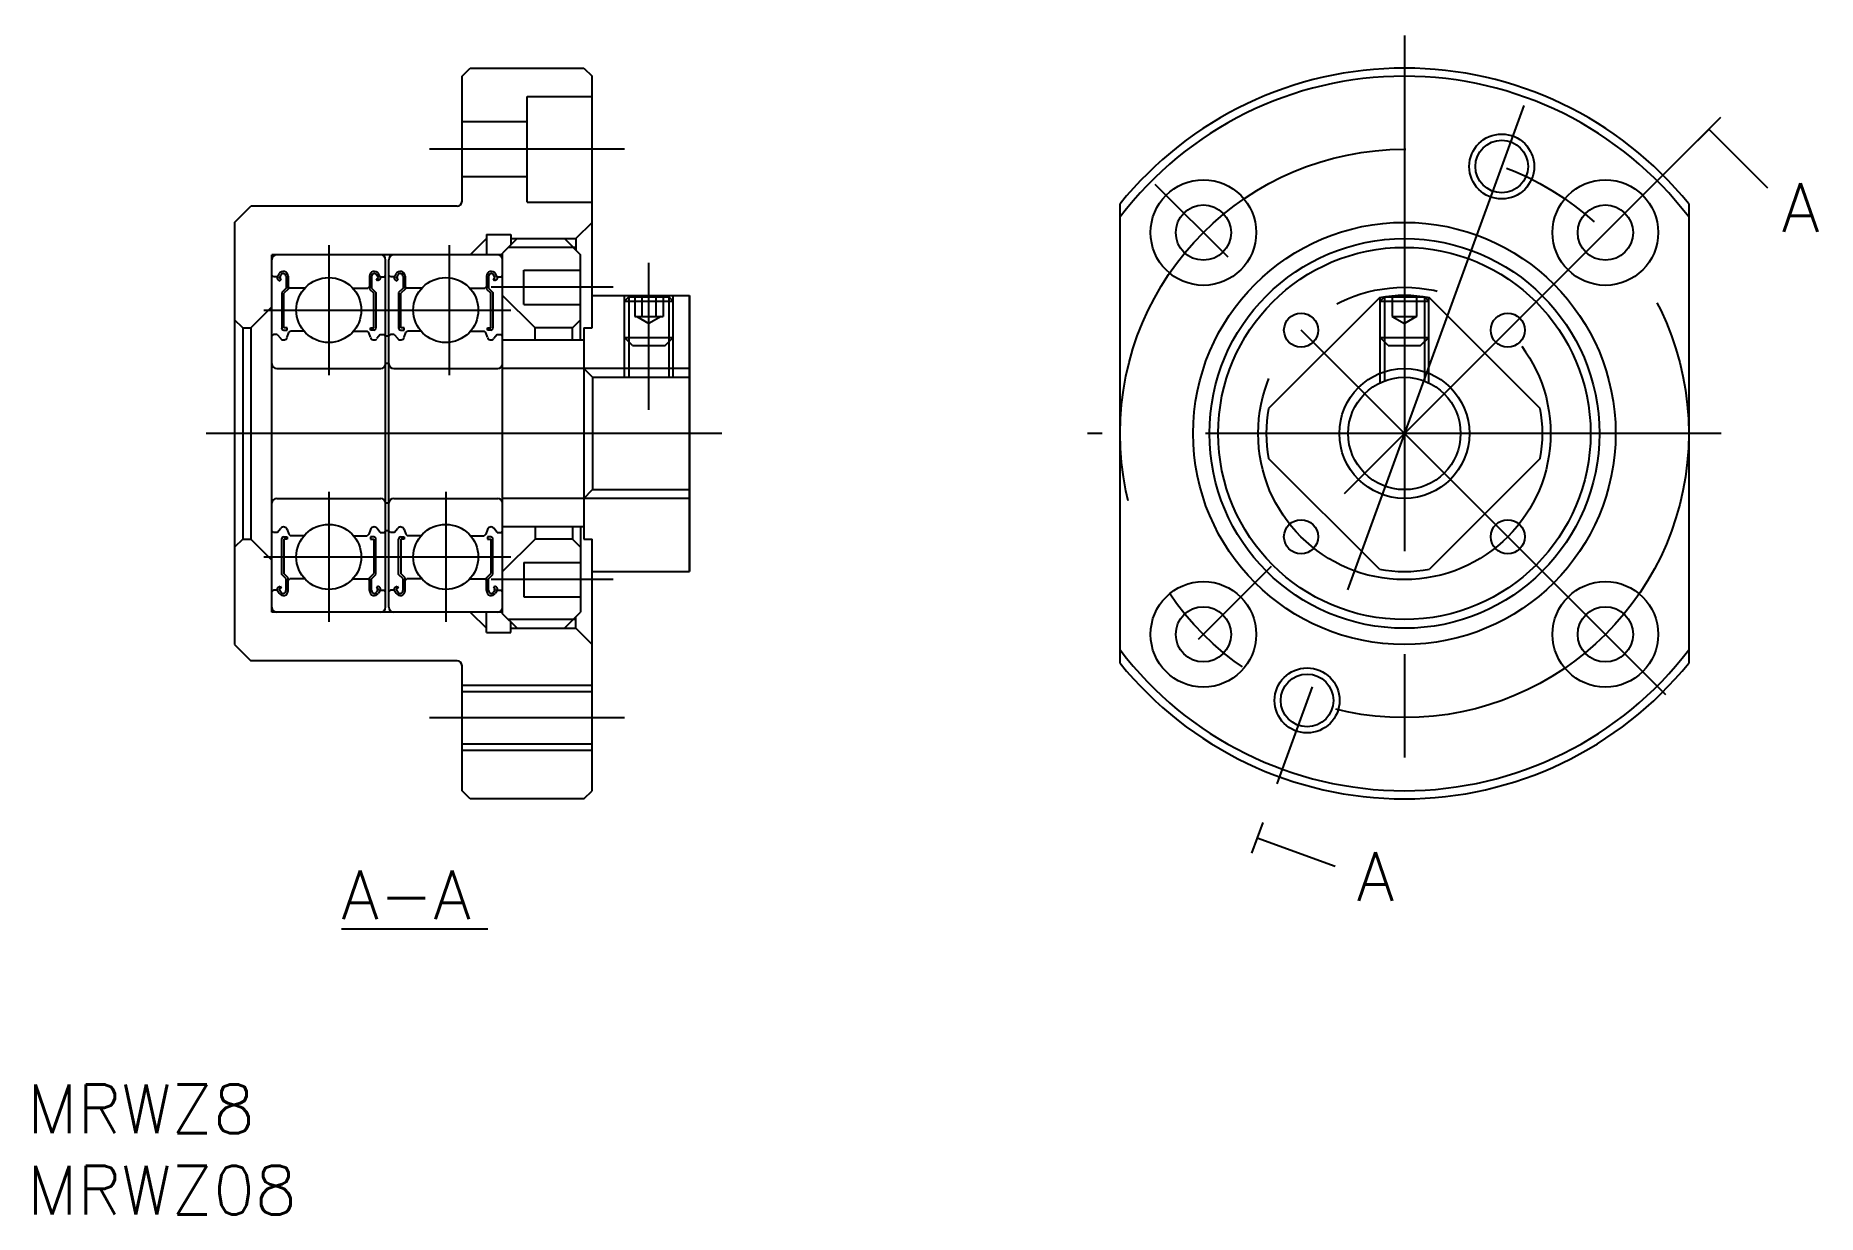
# Model space of a CAD drawing. Extents: x -84 to 25, y -48 to 24.
import ezdxf

# ---------------------------------------------------------------- set-up
doc = ezdxf.new("R2010")
doc.units = 0
doc.linetypes.add('CENTER', pattern=[50.8, 31.75, -6.35, 6.35, -6.35])
doc.linetypes.add('DASHED', pattern=[19.05, 12.7, -6.35])
doc.layers.get('0').update_dxf_attribs({"linetype": 'CONTINUOUS'})
doc.layers.add('CENTER', color=1, linetype='CENTER')
doc.styles.get("Standard").update_dxf_attribs({"font": 'txt.shx', "height": 3, "bigfont": 'bigfont.shx'})

# ---------------------------------------------------------------- blocks, each defined once
blk = doc.blocks.new('*U2')
at = {"color": 7, "linetype": 'CONTINUOUS'}
blk.add_line((-65.42, -30.51), (-56.42, -30.51), dxfattribs=at)
at = {"color": 137, "linetype": 'CONTINUOUS'}
blk.add_text('A-A', height=3, dxfattribs=at).set_placement((-65.42, -29.91))

msp = doc.modelspace()

# ---------------------------------------------------------------- linework, layer by layer
at = {"color": 7, "linetype": 'CONTINUOUS'}
for p, q in [((-58, 22), (-57.5, 22.5)), ((-58, 14.3), (-58, 22)), ((-57.5, 22.5), (-50.5, 22.5)), ((-50.5, 22.5), (-50, 22)), ((-50, 6.5), (-50, 22)), ((-54, 20.75), (-50, 20.75)), ((-54, 14.25), (-54, 20.75)), ((-54, 19.2), (-58, 19.2)), ((-54, 15.8), (-58, 15.8)), ((-72, 13), (-71, 14)), ((-58.3, 14), (-71, 14)), ((-54, 14.25), (-50, 14.25)), ((-17.5, -14.14), (-17.5, 14.14)), ((17.5, 14.14), (17.5, -14.14)), ((-72, 13), (-72, -13)), ((-56.5, 12.25), (-55, 12.25)), ((-56.5, 12.25), (-56.5, 11)), ((-55, 12.25), (-55, 11.6)), ((-50, 13), (-51, 12)), ((-55.5, 11), (-69.7, 11)), ((-69.7, -11), (-69.7, 11)), ((-57.5, 11), (-56.5, 12)), ((-54.6, 12), (-55.5, 11.1)), ((-55.5, -11.1), (-55.5, 11.1)), ((-54.6, 12), (-51.7, 12)), ((-51.7, 12), (-50.7, 11)), ((-51, 11.46), (-51.16, 11.46)), ((-51, 12), (-51, 11.3)), ((-50.7, 5.75), (-50.7, 11)), ((-62.7, -10.7), (-62.7, 10.7)), ((-62.5, -10.7), (-62.5, 10.7)), ((-54.2, 10.05), (-50.7, 10.05)), ((-54.2, 7.95), (-54.2, 10.05)), ((-69.6, 9.65), (-69.7, 9.75)), ((-69.37, 9.65), (-69.6, 9.65)), ((-69.37, 9.65), (-69.26, 9.83)), ((-69.32, 9.47), (-69.2, 9.4)), ((-69.25, 9.58), (-69.14, 9.77)), ((-69.14, 9.52), (-69.25, 9.58)), ((-69.2, 9.4), (-69.14, 9.52)), ((-68.83, 8.95), (-69.1, 8.68)), ((-68.7, 8.89), (-68.97, 8.63)), ((-68.83, 9.68), (-68.83, 8.95)), ((-68.7, 9.68), (-68.7, 8.89)), ((-68.7, 9.05), (-68.6, 8.95)), ((-67.68, 8.95), (-68.6, 8.95)), ((-64.72, 8.95), (-63.8, 8.95)), ((-63.7, 9.05), (-63.8, 8.95)), ((-63.7, 9.68), (-63.7, 8.89)), ((-63.7, 8.89), (-63.43, 8.63)), ((-63.57, 9.68), (-63.57, 8.95)), ((-63.57, 8.95), (-63.3, 8.68)), ((-63.15, 9.58), (-63.26, 9.77)), ((-63.26, 9.52), (-63.15, 9.58)), ((-63.2, 9.4), (-63.26, 9.52)), ((-63.08, 9.47), (-63.2, 9.4)), ((-63.03, 9.65), (-63.14, 9.83)), ((-63.03, 9.65), (-62.8, 9.65)), ((-62.8, 9.65), (-62.7, 9.75)), ((-62.4, 9.65), (-62.5, 9.75)), ((-62.17, 9.65), (-62.4, 9.65)), ((-62.17, 9.65), (-62.06, 9.83)), ((-62.12, 9.47), (-62, 9.4)), ((-62.05, 9.58), (-61.94, 9.77)), ((-61.94, 9.52), (-62.05, 9.58)), ((-62, 9.4), (-61.94, 9.52)), ((-61.63, 8.95), (-61.9, 8.68)), ((-61.5, 8.89), (-61.77, 8.63)), ((-61.63, 9.68), (-61.63, 8.95)), ((-61.5, 9.68), (-61.5, 8.89)), ((-61.5, 9.05), (-61.4, 8.95)), ((-60.48, 8.95), (-61.4, 8.95)), ((-57.52, 8.95), (-56.6, 8.95)), ((-56.5, 9.05), (-56.6, 8.95)), ((-56.5, 9.68), (-56.5, 8.89)), ((-56.5, 8.89), (-56.23, 8.63)), ((-56.37, 9.68), (-56.37, 8.95)), ((-56.37, 8.95), (-56.1, 8.68)), ((-55.95, 9.58), (-56.06, 9.77)), ((-56.06, 9.52), (-55.95, 9.58)), ((-56, 9.4), (-56.06, 9.52)), ((-55.88, 9.47), (-56, 9.4)), ((-55.83, 9.65), (-55.94, 9.83)), ((-55.83, 9.65), (-55.6, 9.65)), ((-55.6, 9.65), (-55.5, 9.75)), ((-71, 6.5), (-69.7, 7.8)), ((-69.1, 8.68), (-69.1, 6.5)), ((-68.97, 6.5), (-68.97, 8.63)), ((-63.43, 6.5), (-63.43, 8.63)), ((-63.3, 8.68), (-63.3, 6.5)), ((-61.9, 8.68), (-61.9, 6.5)), ((-61.77, 6.5), (-61.77, 8.63)), ((-56.23, 6.5), (-56.23, 8.63)), ((-56.1, 8.68), (-56.1, 6.5)), ((-53.5, 6.5), (-55.5, 8.5)), ((-54.2, 7.95), (-50.7, 7.95)), ((-50, 8.5), (-44, 8.5)), ((-48, 8.14), (-47.73, 8.41)), ((-48, 5.91), (-48, 8.14)), ((-48, 8.14), (-45, 8.14)), ((-47.73, 8.5), (-47.73, 8.41)), ((-47.73, 8.41), (-45.27, 8.41)), ((-45.27, 8.5), (-45.27, 8.41)), ((-45, 8.14), (-45.27, 8.41)), ((-45, 5.91), (-45, 8.14)), ((-44, -8.5), (-44, 8.5)), ((-44, 8.5), (-44, -8.5)), ((-1.54, 8.36), (-8.36, 1.54)), ((8.36, 1.54), (1.54, 8.36)), ((-71.5, 6.5), (-72, 7)), ((-50.7, 7), (-51.2, 6.5)), ((-71.5, 6.5), (-71.5, -6.5)), ((-71.5, 6.5), (-71, 6.5)), ((-71, 6.5), (-71, -6.5)), ((-69.6, 6.1), (-69.7, 6)), ((-69.37, 6.1), (-69.6, 6.1)), ((-69.37, 6.1), (-69.15, 5.84)), ((-68.77, 6.5), (-68.97, 6.5)), ((-68.97, 6.37), (-68.77, 6.37)), ((-68.77, 6.37), (-68.77, 6.5)), ((-68.77, 5.92), (-68.66, 6.21)), ((-68.66, 6.21), (-68.56, 6.3)), ((-67.72, 6.3), (-68.56, 6.3)), ((-64.68, 6.3), (-63.84, 6.3)), ((-63.74, 6.21), (-63.84, 6.3)), ((-63.63, 5.92), (-63.74, 6.21)), ((-63.63, 6.5), (-63.43, 6.5)), ((-63.63, 6.37), (-63.63, 6.5)), ((-63.43, 6.37), (-63.63, 6.37)), ((-63.03, 6.1), (-63.25, 5.84)), ((-63.03, 6.1), (-62.8, 6.1)), ((-62.8, 6.1), (-62.7, 6)), ((-62.5, 6), (-62.7, 6)), ((-62.4, 6.1), (-62.5, 6)), ((-62.17, 6.1), (-62.4, 6.1)), ((-62.17, 6.1), (-61.95, 5.84)), ((-61.57, 6.5), (-61.77, 6.5)), ((-61.77, 6.37), (-61.57, 6.37)), ((-61.57, 6.37), (-61.57, 6.5)), ((-61.57, 5.92), (-61.46, 6.21)), ((-61.46, 6.21), (-61.36, 6.3)), ((-60.52, 6.3), (-61.36, 6.3)), ((-57.48, 6.3), (-56.64, 6.3)), ((-56.54, 6.21), (-56.64, 6.3)), ((-56.43, 5.92), (-56.54, 6.21)), ((-56.43, 6.5), (-56.23, 6.5)), ((-56.43, 6.37), (-56.43, 6.5)), ((-56.23, 6.37), (-56.43, 6.37)), ((-55.83, 6.1), (-56.05, 5.84)), ((-55.83, 6.1), (-55.6, 6.1)), ((-55.6, 6.1), (-55.5, 6)), ((-50.5, 5.75), (-55.5, 5.75)), ((-51.2, 6.5), (-53.5, 6.5)), ((-53.5, 5.75), (-53.5, 6.5)), ((-51.2, 5.75), (-51.2, 6.5)), ((-50.5, 6.5), (-50.5, -6.5)), ((-50.5, 6.5), (-50, 6.5)), ((-47.5, 5.41), (-48, 5.91)), ((-48, 5.91), (-45, 5.91)), ((-47.73, 5.64), (-47.73, 3.46)), ((-45.5, 5.41), (-45, 5.91)), ((-45.27, 5.64), (-45.27, 3.46)), ((-47.5, 5.41), (-45.5, 5.41)), ((-69.4, 4), (-63, 4)), ((-62.5, 4.3), (-62.7, 4.3)), ((-62.2, 4), (-55.8, 4)), ((-50.5, 4), (-55.5, 4)), ((-50.5, 4), (-49.96, 3.46)), ((-49.96, 3.46), (-49.96, -3.46)), ((-49.96, 3.46), (-44, 3.46)), ((-1.54, -8.36), (-8.36, -1.54)), ((8.36, -1.54), (1.54, -8.36)), ((-69.4, -4), (-63, -4)), ((-62.5, -4.3), (-62.7, -4.3)), ((-62.2, -4), (-55.8, -4)), ((-50.5, -4), (-55.5, -4)), ((-50.5, -4), (-49.96, -3.46)), ((-49.96, -3.46), (-44, -3.46)), ((-71.5, -6.5), (-72, -7)), ((-71.5, -6.5), (-71, -6.5)), ((-71, -6.5), (-69.7, -7.8)), ((-69.6, -6.1), (-69.7, -6)), ((-69.37, -6.1), (-69.6, -6.1)), ((-69.37, -6.1), (-69.15, -5.84)), ((-69.1, -8.68), (-69.1, -6.5)), ((-68.97, -6.37), (-68.77, -6.37)), ((-68.97, -6.5), (-68.97, -8.63)), ((-68.77, -6.5), (-68.97, -6.5)), ((-68.77, -5.92), (-68.66, -6.21)), ((-68.77, -6.37), (-68.77, -6.5)), ((-68.66, -6.21), (-68.56, -6.3)), ((-67.72, -6.3), (-68.56, -6.3)), ((-64.68, -6.3), (-63.84, -6.3)), ((-63.74, -6.21), (-63.84, -6.3)), ((-63.63, -5.92), (-63.74, -6.21)), ((-63.63, -6.37), (-63.63, -6.5)), ((-63.43, -6.37), (-63.63, -6.37)), ((-63.63, -6.5), (-63.43, -6.5)), ((-63.43, -6.5), (-63.43, -8.63)), ((-63.3, -8.68), (-63.3, -6.5)), ((-63.03, -6.1), (-63.25, -5.84)), ((-63.03, -6.1), (-62.8, -6.1)), ((-62.8, -6.1), (-62.7, -6)), ((-62.5, -6), (-62.7, -6)), ((-62.4, -6.1), (-62.5, -6)), ((-62.17, -6.1), (-62.4, -6.1)), ((-62.17, -6.1), (-61.95, -5.84)), ((-61.9, -8.68), (-61.9, -6.5)), ((-61.77, -6.37), (-61.57, -6.37)), ((-61.77, -6.5), (-61.77, -8.63)), ((-61.57, -6.5), (-61.77, -6.5)), ((-61.57, -5.92), (-61.46, -6.21)), ((-61.57, -6.37), (-61.57, -6.5)), ((-61.46, -6.21), (-61.36, -6.3)), ((-60.52, -6.3), (-61.36, -6.3)), ((-57.48, -6.3), (-56.64, -6.3)), ((-56.54, -6.21), (-56.64, -6.3)), ((-56.43, -5.92), (-56.54, -6.21)), ((-56.43, -6.37), (-56.43, -6.5)), ((-56.23, -6.37), (-56.43, -6.37)), ((-56.43, -6.5), (-56.23, -6.5)), ((-56.23, -6.5), (-56.23, -8.63)), ((-56.1, -8.68), (-56.1, -6.5)), ((-55.83, -6.1), (-56.05, -5.84)), ((-55.83, -6.1), (-55.6, -6.1)), ((-55.6, -6.1), (-55.5, -6)), ((-50.5, -5.75), (-55.5, -5.75)), ((-53.5, -6.5), (-55.5, -8.5)), ((-53.5, -5.75), (-53.5, -6.5)), ((-51.2, -6.5), (-53.5, -6.5)), ((-51.2, -5.75), (-51.2, -6.5)), ((-50.7, -7), (-51.2, -6.5)), ((-50.7, -5.75), (-50.7, -11)), ((-50.5, -6.5), (-50, -6.5)), ((-50, -22), (-50, -6.5)), ((-68.83, -8.95), (-69.1, -8.68)), ((-68.7, -8.89), (-68.97, -8.63)), ((-63.7, -8.89), (-63.43, -8.63)), ((-63.57, -8.95), (-63.3, -8.68)), ((-61.63, -8.95), (-61.9, -8.68)), ((-61.5, -8.89), (-61.77, -8.63)), ((-56.5, -8.89), (-56.23, -8.63)), ((-56.37, -8.95), (-56.1, -8.68)), ((-54.2, -7.95), (-50.7, -7.95)), ((-54.2, -7.95), (-54.2, -10.05)), ((-50, -8.5), (-44, -8.5)), ((-69.6, -9.65), (-69.7, -9.75)), ((-69.37, -9.65), (-69.6, -9.65)), ((-69.37, -9.65), (-69.26, -9.83)), ((-69.32, -9.47), (-69.2, -9.4)), ((-69.14, -9.52), (-69.25, -9.58)), ((-69.25, -9.58), (-69.14, -9.77)), ((-69.2, -9.4), (-69.14, -9.52)), ((-68.83, -9.68), (-68.83, -8.95)), ((-68.7, -9.68), (-68.7, -8.89)), ((-68.7, -9.05), (-68.6, -8.95)), ((-67.68, -8.95), (-68.6, -8.95)), ((-64.72, -8.95), (-63.8, -8.95)), ((-63.7, -9.05), (-63.8, -8.95)), ((-63.7, -9.68), (-63.7, -8.89)), ((-63.57, -9.68), (-63.57, -8.95)), ((-63.2, -9.4), (-63.26, -9.52)), ((-63.26, -9.52), (-63.15, -9.58)), ((-63.15, -9.58), (-63.26, -9.77)), ((-63.08, -9.47), (-63.2, -9.4)), ((-63.03, -9.65), (-63.14, -9.83)), ((-63.03, -9.65), (-62.8, -9.65)), ((-62.8, -9.65), (-62.7, -9.75)), ((-62.4, -9.65), (-62.5, -9.75)), ((-62.17, -9.65), (-62.4, -9.65)), ((-62.17, -9.65), (-62.06, -9.83)), ((-62.12, -9.47), (-62, -9.4)), ((-61.94, -9.52), (-62.05, -9.58)), ((-62.05, -9.58), (-61.94, -9.77)), ((-62, -9.4), (-61.94, -9.52)), ((-61.63, -9.68), (-61.63, -8.95)), ((-61.5, -9.68), (-61.5, -8.89)), ((-61.5, -9.05), (-61.4, -8.95)), ((-60.48, -8.95), (-61.4, -8.95)), ((-57.52, -8.95), (-56.6, -8.95)), ((-56.5, -9.05), (-56.6, -8.95)), ((-56.5, -9.68), (-56.5, -8.89)), ((-56.37, -9.68), (-56.37, -8.95)), ((-56, -9.4), (-56.06, -9.52)), ((-56.06, -9.52), (-55.95, -9.58)), ((-55.95, -9.58), (-56.06, -9.77)), ((-55.88, -9.47), (-56, -9.4)), ((-55.83, -9.65), (-55.94, -9.83)), ((-55.83, -9.65), (-55.6, -9.65)), ((-55.6, -9.65), (-55.5, -9.75)), ((-54.2, -10.05), (-50.7, -10.05)), ((-55.5, -11), (-69.7, -11)), ((-57.5, -11), (-56.5, -12)), ((-56.5, -12.25), (-56.5, -11)), ((-54.6, -12), (-55.5, -11.1)), ((-55, -12.25), (-55, -11.6)), ((-54.6, -12), (-51.7, -12)), ((-51.7, -12), (-50.7, -11)), ((-51, -11.46), (-51.16, -11.46)), ((-51, -12), (-51, -11.3)), ((-50, -13), (-51, -12)), ((-72, -13), (-71, -14)), ((-56.5, -12.25), (-55, -12.25)), ((-58.3, -14), (-71, -14)), ((-58, -22), (-58, -14.3)), ((-58, -15.88), (-50, -15.88)), ((-58, -19.12), (-50, -19.12)), ((-57.5, -22.5), (-58, -22)), ((-50.5, -22.5), (-57.5, -22.5)), ((-50.5, -22.5), (-50, -22))]:
    msp.add_line(p, q, dxfattribs=at)
at = {"color": 3, "linetype": 'CONTINUOUS'}
for p, q in [((-51.16, 11.46), (-55.14, 11.46)), ((-55, 12), (-54.6, 12)), ((-51.7, 12), (-51, 12)), ((-48, 8.14), (-48, 8.5)), ((-47.73, 8.41), (-47.73, 5.64)), ((-45.27, 8.41), (-45.27, 5.64)), ((-45, 8.14), (-45, 8.5)), ((-48, 3.46), (-48, 5.91)), ((-45, 3.46), (-45, 5.91)), ((-44, 4), (-50.5, 4)), ((-44, -4), (-50.5, -4)), ((-51.16, -11.46), (-55.14, -11.46)), ((-55, -12), (-54.6, -12)), ((-51.7, -12), (-51, -12)), ((-58, -15.5), (-50, -15.5)), ((-58, -19.5), (-50, -19.5))]:
    msp.add_line(p, q, dxfattribs=at)
at = {"color": 3, "linetype": 'DASHED'}
for p, q in [((-47.37, 8.41), (-47.37, 7.21)), ((-46.93, 8.41), (-46.93, 7.21)), ((-46.07, 8.41), (-46.07, 7.21)), ((-45.63, 8.41), (-45.63, 7.21)), ((-1.5, 8.14), (-1.23, 8.41)), ((-1.5, 3.12), (-1.5, 8.37)), ((-1.5, 8.14), (1.5, 8.14)), ((-1.23, 8.41), (1.23, 8.41)), ((-1.23, 8.41), (-1.23, 3.23)), ((-0.75, 8.41), (-0.75, 7.21)), ((0, 8.41), (0, 7.21)), ((0.75, 8.41), (0.75, 7.21)), ((1.5, 8.14), (1.23, 8.41)), ((1.23, 8.41), (1.23, 3.23)), ((1.5, 3.12), (1.5, 8.37)), ((-47.37, 7.21), (-45.63, 7.21)), ((-47.25, 7.21), (-46.5, 6.78)), ((-45.75, 7.21), (-46.5, 6.78)), ((-0.75, 7.21), (0.75, 7.21)), ((-0.75, 7.21), (0, 6.78)), ((0.75, 7.21), (0, 6.78)), ((-1.5, 5.91), (1.5, 5.91)), ((-1, 5.41), (-1.5, 5.91)), ((1, 5.41), (1.5, 5.91)), ((-1, 5.41), (1, 5.41))]:
    msp.add_line(p, q, dxfattribs=at)
at = {"color": 7}
for points in [[(18.74, 18.74, 0), (22.34, 15.13, 0)], [(-9.06, -24.9, 0), (-4.27, -26.65, 0)]]:
    msp.add_polyline3d(points, dxfattribs=at)
at = {"color": 3, "linetype": 'CONTINUOUS'}
for centre, radius in [((5.99, 16.44), 2), ((0, 0), 12), ((0, 0), 4), ((-5.99, -16.44), 2)]:
    msp.add_circle(centre, radius, dxfattribs=at)
at = {"color": 7, "linetype": 'CONTINUOUS'}
for centre, radius in [((5.99, 16.44), 1.62), ((-12.37, 12.37), 3.25), ((12.37, 12.37), 3.25), ((-12.37, 12.37), 1.7), ((12.37, 12.37), 1.7), ((0, 0), 13), ((0, 0), 11.46), ((-66.2, 7.6), 2), ((-59, 7.6), 2), ((-6.36, 6.36), 1.05), ((6.36, 6.36), 1.05), ((0, 0), 3.46), ((-6.36, -6.36), 1.05), ((6.36, -6.36), 1.05), ((-66.2, -7.6), 2), ((-59, -7.6), 2), ((-12.37, -12.37), 3.25), ((12.37, -12.37), 3.25), ((-12.37, -12.37), 1.7), ((12.37, -12.37), 1.7), ((-5.99, -16.44), 1.62)]:
    msp.add_circle(centre, radius, dxfattribs=at)
for centre, radius, start, end in [((0, 0), 22.5, 38.9424, 141.0576), ((0, 0), 22, 37.3018, 142.6982), ((-58.3, 14.3), 0.3, 270, 360), ((-69.4, 10.7), 0.3, 90, 180), ((-63, 10.7), 0.3, 0, 90), ((-62.2, 10.7), 0.3, 90, 180), ((-55.8, 10.7), 0.3, 0, 90), ((-69, 9.68), 0.299, 0, 150.0002), ((-63.4, 9.68), 0.299, 29.9998, 180), ((-61.8, 9.68), 0.299, 0, 150.0002), ((-56.2, 9.68), 0.299, 29.9998, 180), ((-69.25, 9.58), 0.133, 149.9969, 240.0013), ((-69, 9.68), 0.166, 0, 150.0044), ((-63.4, 9.68), 0.166, 29.9956, 180), ((-63.15, 9.58), 0.133, 299.9987, 30.0031), ((-62.05, 9.58), 0.133, 149.9969, 240.0013), ((-61.8, 9.68), 0.166, 0, 150.0044), ((-56.2, 9.68), 0.166, 29.9956, 180), ((-55.95, 9.58), 0.133, 299.9987, 30.0031), ((0, 0), 8.5, 79.5603, 100.4397), ((-68.98, 5.98), 0.224, 220.001, 343.1517), ((-68.97, 6.5), 0.133, 180.0001, 270), ((-63.42, 5.98), 0.224, 196.8483, 319.999), ((-63.43, 6.5), 0.133, 270, 359.9999), ((-61.78, 5.98), 0.224, 220.001, 343.1517), ((-61.77, 6.5), 0.133, 180.0001, 270), ((-56.22, 5.98), 0.224, 196.8483, 319.999), ((-56.23, 6.5), 0.133, 270, 359.9999), ((-69.4, 4.3), 0.3, 180, 270), ((-63, 4.3), 0.3, 270, 0), ((-62.2, 4.3), 0.3, 180, 270), ((-55.8, 4.3), 0.3, 270, 0), ((0, 0), 8.5, 169.5603, 190.4397), ((0, 0), 8.5, 349.5603, 10.4397), ((-69.4, -4.3), 0.3, 90, 180), ((-63, -4.3), 0.3, 0, 90), ((-62.2, -4.3), 0.3, 90, 180), ((-55.8, -4.3), 0.3, 0, 90), ((-68.98, -5.98), 0.224, 16.8483, 139.999), ((-68.97, -6.5), 0.133, 90, 179.9999), ((-63.42, -5.98), 0.224, 40.001, 163.1517), ((-63.43, -6.5), 0.133, 0.0001, 90), ((-61.78, -5.98), 0.224, 16.8483, 139.999), ((-61.77, -6.5), 0.133, 90, 179.9999), ((-56.22, -5.98), 0.224, 40.001, 163.1517), ((-56.23, -6.5), 0.133, 0.0001, 90), ((0, 0), 8.5, 259.5603, 280.4397), ((-69.25, -9.58), 0.133, 119.9987, 210.0031), ((-69, -9.68), 0.299, 209.9998, 0), ((-69, -9.68), 0.166, 209.9956, 0), ((-63.4, -9.68), 0.299, 180, 330.0002), ((-63.4, -9.68), 0.166, 180, 330.0044), ((-63.15, -9.58), 0.133, 329.9969, 60.0013), ((-62.05, -9.58), 0.133, 119.9987, 210.0031), ((-61.8, -9.68), 0.299, 209.9998, 0), ((-61.8, -9.68), 0.166, 209.9956, 0), ((-56.2, -9.68), 0.299, 180, 330.0002), ((-56.2, -9.68), 0.166, 180, 330.0044), ((-55.95, -9.58), 0.133, 329.9969, 60.0013), ((-69.4, -10.7), 0.3, 180, 270), ((-63, -10.7), 0.3, 270, 360), ((-62.2, -10.7), 0.3, 180, 270), ((-55.8, -10.7), 0.3, 270, 360), ((-58.3, -14.3), 0.3, 0, 90), ((0, 0), 22, 217.3018, 322.6982), ((0, 0), 22.5, 218.9424, 321.0576)]:
    msp.add_arc(centre, radius, start, end, dxfattribs=at)
at = {"layer": 'CENTER', "color": 1, "linetype": 'CENTER'}
for p, q in [((0, 24.5), (0, -24.5)), ((7.35, 20.2), (-9.06, -24.9)), ((18.74, 18.74), (-16.09, -16.09)), ((19.45, 19.45), (18.03, 18.03)), ((-48, 17.5), (-60, 17.5)), ((16.09, -16.09), (-16.09, 16.09)), ((-66.2, 11.6), (-66.2, 3.6)), ((-58.8, 11.6), (-58.8, 3.6)), ((-46.5, 1.46), (-46.5, 10.5)), ((-48.7, 9), (-56.2, 9)), ((-70.2, 7.6), (-55, 7.6)), ((-42, 0), (-74, 0)), ((19.5, 0), (-19.5, 0)), ((-66.2, -3.6), (-66.2, -11.6)), ((-59, -3.6), (-59, -11.6)), ((-70.2, -7.6), (-55, -7.6)), ((-48.7, -9), (-56.2, -9)), ((-60, -17.5), (-48, -17.5)), ((-8.72, -23.96), (-9.41, -25.84))]:
    msp.add_line(p, q, dxfattribs=at)
for radius in [17.5, 9]:
    msp.add_circle((0, 0), radius, dxfattribs=at)

# ---------------------------------------------------------------- block references
at = {"color": 7, "linetype": 'CONTINUOUS'}
msp.add_blockref('*U2', (0, 0), dxfattribs=at)

# ---------------------------------------------------------------- texts
at = {"color": 137, "linetype": 'CONTINUOUS'}
for p in [(23.23, 12.41), (-2.93, -28.78)]:
    msp.add_text('A', height=3, dxfattribs=at).set_placement(p)
at = {"color": 7, "linetype": 'CONTINUOUS'}
for s, p in [('MRWZ8', (-84.76, -43.09)), ('MRWZ08', (-84.76, -48.09))]:
    msp.add_text(s, height=3, dxfattribs=at).set_placement(p)

doc.saveas('drawing.dxf')
